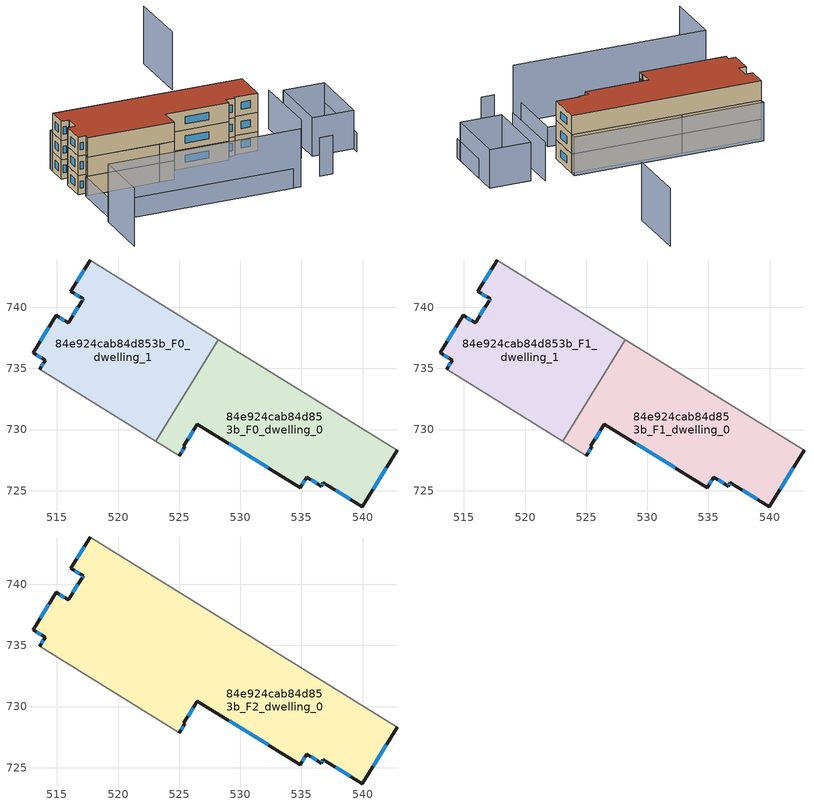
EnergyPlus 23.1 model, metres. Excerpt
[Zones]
84e924cab84d853b_F0_dwelling_0
 floor ground (EU_floor_Construction): 542.82,728.29 539.97,723.68 536.8,725.63 536.64,725.37 535.44,726.11 534.91,725.24 526.49,730.44 525.39,728.65 525.46,728.6 525.01,727.85 523.07,729.06 528.2,737.35 z0
 wall outside (EU_wall_Construction): 525.01,727.85 525.46,728.6 525.39,728.65 526.49,730.44 534.91,725.24 535.44,726.11 536.64,725.37 536.8,725.63 539.97,723.68 542.82,728.29 z0:3
 wall adiabatic (EU_wall_Construction): 523.07,729.06 525.01,727.85 / 542.82,728.29 528.2,737.35 z0:3
 wall to 84e924cab84d853b_F0_dwelling_1 (EU_wall_Construction): 528.2,737.35 523.07,729.06 z0:3
 window (EU_Window_Construction): 537.79,725.03 538.98,724.29 / 536.69,725.45 536.75,725.55 / 535.81,725.88 536.26,725.6 / 535.08,725.51 535.28,725.84 / 529.12,728.82 532.29,726.86 / 525.73,729.21 526.15,729.88 / 525.15,728.09 525.32,728.37 / 540.86,725.12 541.93,726.85 z0.93:2.07
84e924cab84d853b_F0_dwelling_1
 floor ground (EU_floor_Construction): 528.2,737.35 523.07,729.06 513.59,734.93 514.04,735.66 513.05,736.27 514.93,739.33 515.93,738.71 515.96,738.78 517.06,740.54 517.14,740.67 516.14,741.29 517.72,743.85 z0
 wall outside (EU_wall_Construction): 517.72,743.85 516.14,741.29 517.14,740.67 517.06,740.54 515.96,738.78 515.93,738.71 514.93,739.33 513.05,736.27 514.04,735.66 513.59,734.93 z0:3
 wall adiabatic (EU_wall_Construction): 528.2,737.35 517.72,743.85 / 513.59,734.93 523.07,729.06 z0:3
 window (EU_Window_Construction): 513.9,735.43 513.73,735.16 / 513.36,736.08 513.73,735.85 / 514.34,738.38 513.63,737.22 / 515.62,738.91 515.24,739.14 / 516.72,739.99 516.3,739.33 / 517.11,740.63 517.08,740.58 / 516.45,741.1 516.83,740.87 / 517.23,743.05 516.63,742.09 z0.93:2.07
84e924cab84d853b_F1_dwelling_0
 floor to 84e924cab84d853b_F0_dwelling_0 (EU_floor_Construction): 542.82,728.29 539.97,723.68 536.8,725.63 536.64,725.37 535.44,726.11 534.91,725.24 526.49,730.44 525.39,728.65 525.46,728.6 525.01,727.85 523.07,729.06 528.2,737.35 z3
 wall outside (EU_wall_Construction): 525.01,727.85 525.46,728.6 525.39,728.65 526.49,730.44 534.91,725.24 535.44,726.11 536.64,725.37 536.8,725.63 539.97,723.68 542.82,728.29 z3:6
 wall adiabatic (EU_wall_Construction): 523.07,729.06 525.01,727.85 / 542.82,728.29 528.2,737.35 z3:6
 wall to 84e924cab84d853b_F1_dwelling_1 (EU_wall_Construction): 528.2,737.35 523.07,729.06 z3:6
 window (EU_Window_Construction): 537.79,725.03 538.98,724.29 / 536.69,725.45 536.75,725.55 / 535.81,725.88 536.26,725.6 / 535.08,725.51 535.28,725.84 / 529.12,728.82 532.29,726.86 / 525.73,729.21 526.15,729.88 / 525.15,728.09 525.32,728.37 / 540.86,725.12 541.93,726.85 z3.93:5.07
84e924cab84d853b_F1_dwelling_1
 floor to 84e924cab84d853b_F0_dwelling_1 (EU_floor_Construction): 528.2,737.35 523.07,729.06 513.59,734.93 514.04,735.66 513.05,736.27 514.93,739.33 515.92,738.71 515.96,738.78 517.05,740.54 517.14,740.67 516.14,741.29 517.72,743.85 z3
 wall outside (EU_wall_Construction): 517.72,743.85 516.14,741.29 517.14,740.67 517.06,740.54 515.96,738.78 515.93,738.71 514.93,739.33 513.05,736.27 514.04,735.66 513.59,734.93 z3:6
 wall adiabatic (EU_wall_Construction): 528.2,737.35 517.72,743.85 / 513.59,734.93 523.07,729.06 z3:6
 window (EU_Window_Construction): 513.9,735.43 513.73,735.16 / 513.36,736.08 513.73,735.85 / 514.34,738.38 513.63,737.22 / 515.62,738.91 515.24,739.14 / 516.72,739.99 516.3,739.33 / 517.11,740.63 517.08,740.58 / 516.45,741.1 516.83,740.87 / 517.23,743.05 516.63,742.09 z3.93:5.07
84e924cab84d853b_F2_dwelling_0
 floor to 84e924cab84d853b_F1_dwelling_0 (EU_floor_Construction): 542.82,728.29 539.97,723.68 536.8,725.63 536.64,725.37 535.44,726.11 534.91,725.24 526.49,730.44 525.39,728.65 525.46,728.6 525.01,727.85 523.07,729.06 528.2,737.35 z6
 floor to 84e924cab84d853b_F1_dwelling_1 (EU_floor_Construction): 528.2,737.35 523.07,729.06 513.59,734.93 514.04,735.66 513.05,736.27 514.93,739.33 515.92,738.71 515.96,738.78 517.05,740.54 517.14,740.67 516.14,741.29 517.72,743.85 z6
 wall outside (EU_wall_Construction): 517.72,743.85 516.14,741.29 517.14,740.67 517.06,740.54 515.96,738.78 515.93,738.71 514.93,739.33 513.05,736.27 514.04,735.66 513.59,734.93 / 525.01,727.85 525.46,728.6 525.39,728.65 526.49,730.44 534.91,725.24 535.44,726.11 536.64,725.37 536.8,725.63 539.97,723.68 542.82,728.29 z6:9
 wall adiabatic (EU_wall_Construction): 542.82,728.29 517.72,743.85 / 513.59,734.93 525.01,727.85 z6:9
 window (EU_Window_Construction): 516.72,739.99 516.3,739.33 / 517.11,740.63 517.08,740.58 / 516.45,741.1 516.83,740.87 / 517.23,743.05 516.63,742.09 / 540.86,725.12 541.93,726.85 / 537.79,725.03 538.98,724.29 / 536.69,725.45 536.75,725.55 / 535.81,725.88 536.26,725.6 / 535.08,725.51 535.28,725.84 / 529.12,728.82 532.29,726.86 / 525.73,729.21 526.15,729.88 / 525.15,728.09 525.32,728.37 / 513.9,735.43 513.73,735.16 / 513.36,736.08 513.73,735.85 / 514.34,738.38 513.63,737.22 / 515.62,738.91 515.24,739.14 z6.93:8.07
 roof outside (EU_roof_Construction): 539.97,723.68 542.82,728.29 517.72,743.85 516.14,741.29 517.14,740.67 517.06,740.54 515.96,738.78 515.93,738.71 514.93,739.33 513.05,736.27 514.04,735.66 513.59,734.93 525.01,727.85 525.46,728.6 525.39,728.65 526.49,730.44 534.91,725.24 535.44,726.11 536.64,725.37 536.8,725.63 z9
shading: 537.64,711.48 539.37,710.39 / 541.29,717.14 547.04,726.65 / 548.19,724.96 553.63,721.59 / 553.63,721.59 548.19,712.83 / 548.19,712.83 542.75,716.2 / 542.75,716.2 548.19,724.96 / 542.82,728.29 517.72,743.85 / 517.72,743.85 518.17,744.57 / 518.17,744.57 543.26,729.01 / 543.26,729.01 542.82,728.29 z0:6; 547.58,711.84 553.63,721.59 / 532.19,712.29 508.32,727.08 / 508.32,727.08 513.3,735.11 / 513.3,735.11 537.17,720.32 / 537.17,720.32 532.19,712.29 z0:3; 502.95,719.73 507.74,727.44 / 507.74,727.44 533.2,711.66 / 555.63,753.95 550.49,745.62 z0:9
[Building]
EU S2 Campaign: North Axis=0; Terrain=City; Solar Distribution=FullExterior
[Site:Location]
Montreal-Trudeau.Intl.AP: Latitude=45.4667; Longitude=-73.75; Time Zone=-5; Elevation=36
[SizingPeriod:WeatherFileDays]
AnnualSizingPeriod: Begin Month=1; Begin Day of Month=1; End Month=12; End Day of Month=31; Day of Week for Start Day=Monday; Use Weather File Daylight Saving Period=No; Use Weather File Rain and Snow Indicators=No
[MATERIAL]
EU_InternalMass_Material: Roughness=MediumRough; Thickness=0.1; Conductivity=1; Density=1800; Specific Heat=900; Thermal Absorptance=0.9; Solar Absorptance=0.7; Visible Absorptance=0.7
[MATERIAL:NOMASS] Roughness=MediumRough; Thermal Absorptance=0.9; Solar Absorptance=0.7; Visible Absorptance=0.7
Name | Thermal Resistance
EU_wall_NoMass; EU_floor_NoMass | 1.36485
EU_roof_NoMass | 2.55992
[WINDOWMATERIAL:SIMPLEGLAZINGSYSTEM]
EU_Window_SimpleGlazing: UFactor=3.92339; Solar Heat Gain Coefficient=0.8; Visible Transmittance=0.8
[CONSTRUCTION]
EU_wall_Construction: EU_wall_NoMass
EU_roof_Construction: EU_roof_NoMass
EU_floor_Construction: EU_floor_NoMass
EU_Window_Construction: EU_Window_SimpleGlazing
EU_InternalMass_Construction: EU_InternalMass_Material
[ZONE] Type=1; Multiplier=1; Ceiling Height=autocalculate; Floor Area=autocalculate; Part of Total Floor Area=Yes
Name | Volume
84e924cab84d853b_F0_dwelling_0 | 349.587
84e924cab84d853b_F1_dwelling_0 | 349.588
84e924cab84d853b_F2_dwelling_0 | 699.145
84e924cab84d853b_F0_dwelling_1; 84e924cab84d853b_F1_dwelling_1 | 349.567
[INTERNALMASS] Construction=EU_InternalMass_Construction
Name | Zone or ZoneList | Surface Area
84e924cab84d853b_F0_dwelling_0_EU_InternalMass | 84e924cab84d853b_F0_dwelling_0 | 116.528
84e924cab84d853b_F0_dwelling_1_EU_InternalMass | 84e924cab84d853b_F0_dwelling_1 | 116.523
84e924cab84d853b_F1_dwelling_0_EU_InternalMass | 84e924cab84d853b_F1_dwelling_0 | 116.528
84e924cab84d853b_F1_dwelling_1_EU_InternalMass | 84e924cab84d853b_F1_dwelling_1 | 116.523
84e924cab84d853b_F2_dwelling_0_EU_InternalMass | 84e924cab84d853b_F2_dwelling_0 | 233.049
[OTHEREQUIPMENT] Fuel Type=Electricity; Design Level Calculation Method=Watts/Area; Power per Zone Floor Area=1; Fraction Latent=0; Fraction Radiant=0; Fraction Lost=0; Carbon Dioxide Generation Rate=0; EndUse Subcategory=EU_Step8_InternalGains
Name | Zone or ZoneList or Space or SpaceList | Schedule
EU_Step8_InternalGain_84e924cab84d853b_F0_dwelling_0_f000 | 84e924cab84d853b_F0_dwelling_0 | EU_Step8_GainSchedule_84e924cab84d853b_F0_dwelling_0_f000
EU_Step8_InternalGain_84e924cab84d853b_F0_dwelling_1_f000 | 84e924cab84d853b_F0_dwelling_1 | EU_Step8_GainSchedule_84e924cab84d853b_F0_dwelling_1_f000
EU_Step8_InternalGain_84e924cab84d853b_F1_dwelling_0_f000 | 84e924cab84d853b_F1_dwelling_0 | EU_Step8_GainSchedule_84e924cab84d853b_F1_dwelling_0_f000
EU_Step8_InternalGain_84e924cab84d853b_F1_dwelling_1_f000 | 84e924cab84d853b_F1_dwelling_1 | EU_Step8_GainSchedule_84e924cab84d853b_F1_dwelling_1_f000
EU_Step8_InternalGain_84e924cab84d853b_F2_dwelling_0_f000 | 84e924cab84d853b_F2_dwelling_0 | EU_Step8_GainSchedule_84e924cab84d853b_F2_dwelling_0_f000
[ZONEVENTILATION:DESIGNFLOWRATE] Schedule=EU_AlwaysOn; Design Flow Rate Calculation Method=AirChanges/Hour; Air Changes per Hour=0.860309; Ventilation Type=Natural; Fan Pressure Rise=0; Fan Total Efficiency=1; Constant Term Coefficient=1; Temperature Term Coefficient=0; Velocity Term Coefficient=0; Velocity Squared Term Coefficient=0; Minimum Indoor Temperature=-100; Maximum Indoor Temperature=100; Delta Temperature=-100; Minimum Outdoor Temperature=-100; Maximum Outdoor Temperature=100; Maximum Wind Speed=40
Name | Zone or ZoneList or Space or SpaceList
EU_ConstantAir_84e924cab84d853b_F0_dwelling_0 | 84e924cab84d853b_F0_dwelling_0
EU_ConstantAir_84e924cab84d853b_F0_dwelling_1 | 84e924cab84d853b_F0_dwelling_1
EU_ConstantAir_84e924cab84d853b_F1_dwelling_0 | 84e924cab84d853b_F1_dwelling_0
EU_ConstantAir_84e924cab84d853b_F1_dwelling_1 | 84e924cab84d853b_F1_dwelling_1
EU_ConstantAir_84e924cab84d853b_F2_dwelling_0 | 84e924cab84d853b_F2_dwelling_0
[HVACTEMPLATE:THERMOSTAT] Constant Heating Setpoint=20; Constant Cooling Setpoint=50
EU_HeatOnly_84e924cab84d853b_F0_dwelling_0; EU_HeatOnly_84e924cab84d853b_F0_dwelling_1; EU_HeatOnly_84e924cab84d853b_F1_dwelling_0; EU_HeatOnly_84e924cab84d853b_F1_dwelling_1; EU_HeatOnly_84e924cab84d853b_F2_dwelling_0
[HVACTEMPLATE:ZONE:IDEALLOADSAIRSYSTEM] System Availability Schedule=EU_AlwaysOn; Maximum Heating Supply Air Temperature=50; Minimum Cooling Supply Air Temperature=13; Maximum Heating Supply Air Humidity Ratio=0.0156; Minimum Cooling Supply Air Humidity Ratio=0.0077; Heating Limit=NoLimit; Cooling Limit=NoLimit; Heating Availability Schedule=EU_AlwaysOn; Cooling Availability Schedule=EU_CoolingOff; Dehumidification Control Type=ConstantSensibleHeatRatio; Cooling Sensible Heat Ratio=0.7; Dehumidification Setpoint=60; Humidification Control Type=None; Humidification Setpoint=30; Outdoor Air Method=None; Outdoor Air Flow Rate per Person=0.00944; Outdoor Air Flow Rate per Zone Floor Area=0; Outdoor Air Flow Rate per Zone=0; Demand Controlled Ventilation Type=None; Outdoor Air Economizer Type=NoEconomizer; Heat Recovery Type=None; Sensible Heat Recovery Effectiveness=0.7; Latent Heat Recovery Effectiveness=0.65
Name | Template Thermostat
84e924cab84d853b_F0_dwelling_0 | EU_HeatOnly_84e924cab84d853b_F0_dwelling_0
84e924cab84d853b_F0_dwelling_1 | EU_HeatOnly_84e924cab84d853b_F0_dwelling_1
84e924cab84d853b_F1_dwelling_0 | EU_HeatOnly_84e924cab84d853b_F1_dwelling_0
84e924cab84d853b_F1_dwelling_1 | EU_HeatOnly_84e924cab84d853b_F1_dwelling_1
84e924cab84d853b_F2_dwelling_0 | EU_HeatOnly_84e924cab84d853b_F2_dwelling_0
[SIZING:ZONE] Zone Cooling Design Supply Air Temperature Input Method=SupplyAirTemperature; Zone Cooling Design Supply Air Temperature=13; Zone Heating Design Supply Air Temperature Input Method=SupplyAirTemperature; Zone Heating Design Supply Air Temperature=50; Zone Cooling Design Supply Air Humidity Ratio=0.008; Zone Heating Design Supply Air Humidity Ratio=0.008; Cooling Design Air Flow Method=DesignDay; Cooling Design Air Flow Rate=0; Cooling Minimum Air Flow per Zone Floor Area=0.000762; Cooling Minimum Air Flow=0; Cooling Minimum Air Flow Fraction=0.2; Heating Design Air Flow Method=DesignDay; Heating Design Air Flow Rate=0; Heating Maximum Air Flow per Zone Floor Area=0.002032; Heating Maximum Air Flow=0.141576; Heating Maximum Air Flow Fraction=0.3; Account for Dedicated Outdoor Air System=No; Dedicated Outdoor Air System Control Strategy=NeutralSupplyAir; Dedicated Outdoor Air Low Setpoint Temperature for Design=autosize; Dedicated Outdoor Air High Setpoint Temperature for Design=autosize; Zone Load Sizing Method=Sensible Load Only No Latent Load; Zone Latent Cooling Design Supply Air Humidity Ratio Input Method=HumidityRatioDifference; Zone Cooling Design Supply Air Humidity Ratio Difference=0.005; Zone Latent Heating Design Supply Air Humidity Ratio Input Method=HumidityRatioDifference; Zone Humidification Design Supply Air Humidity Ratio Difference=0.005
84e924cab84d853b_F0_dwelling_0; 84e924cab84d853b_F0_dwelling_1; 84e924cab84d853b_F1_dwelling_0; 84e924cab84d853b_F1_dwelling_1; 84e924cab84d853b_F2_dwelling_0
[SCHEDULE:CONSTANT]
Name | Hourly Value
EU_AlwaysOn | 1
EU_CoolingOff | 0
[SCHEDULE:FILE] Column Number=1; Rows to Skip at Top=0; Number of Hours of Data=8760; Column Separator=Comma; Interpolate to Timestep=No; Minutes per Item=60; Adjust Schedule for Daylight Savings=Yes
Name | File
EU_Step8_GainSchedule_84e924cab84d853b_F0_dwelling_0_f000 | ../../schedules/84e924cab84d853b/84e924cab84d853b_F0_dwelling_0_f000_gain.csv
EU_Step8_GainSchedule_84e924cab84d853b_F0_dwelling_1_f000 | ../../schedules/84e924cab84d853b/84e924cab84d853b_F0_dwelling_1_f000_gain.csv
EU_Step8_GainSchedule_84e924cab84d853b_F1_dwelling_0_f000 | ../../schedules/84e924cab84d853b/84e924cab84d853b_F1_dwelling_0_f000_gain.csv
EU_Step8_GainSchedule_84e924cab84d853b_F1_dwelling_1_f000 | ../../schedules/84e924cab84d853b/84e924cab84d853b_F1_dwelling_1_f000_gain.csv
EU_Step8_GainSchedule_84e924cab84d853b_F2_dwelling_0_f000 | ../../schedules/84e924cab84d853b/84e924cab84d853b_F2_dwelling_0_f000_gain.csv
